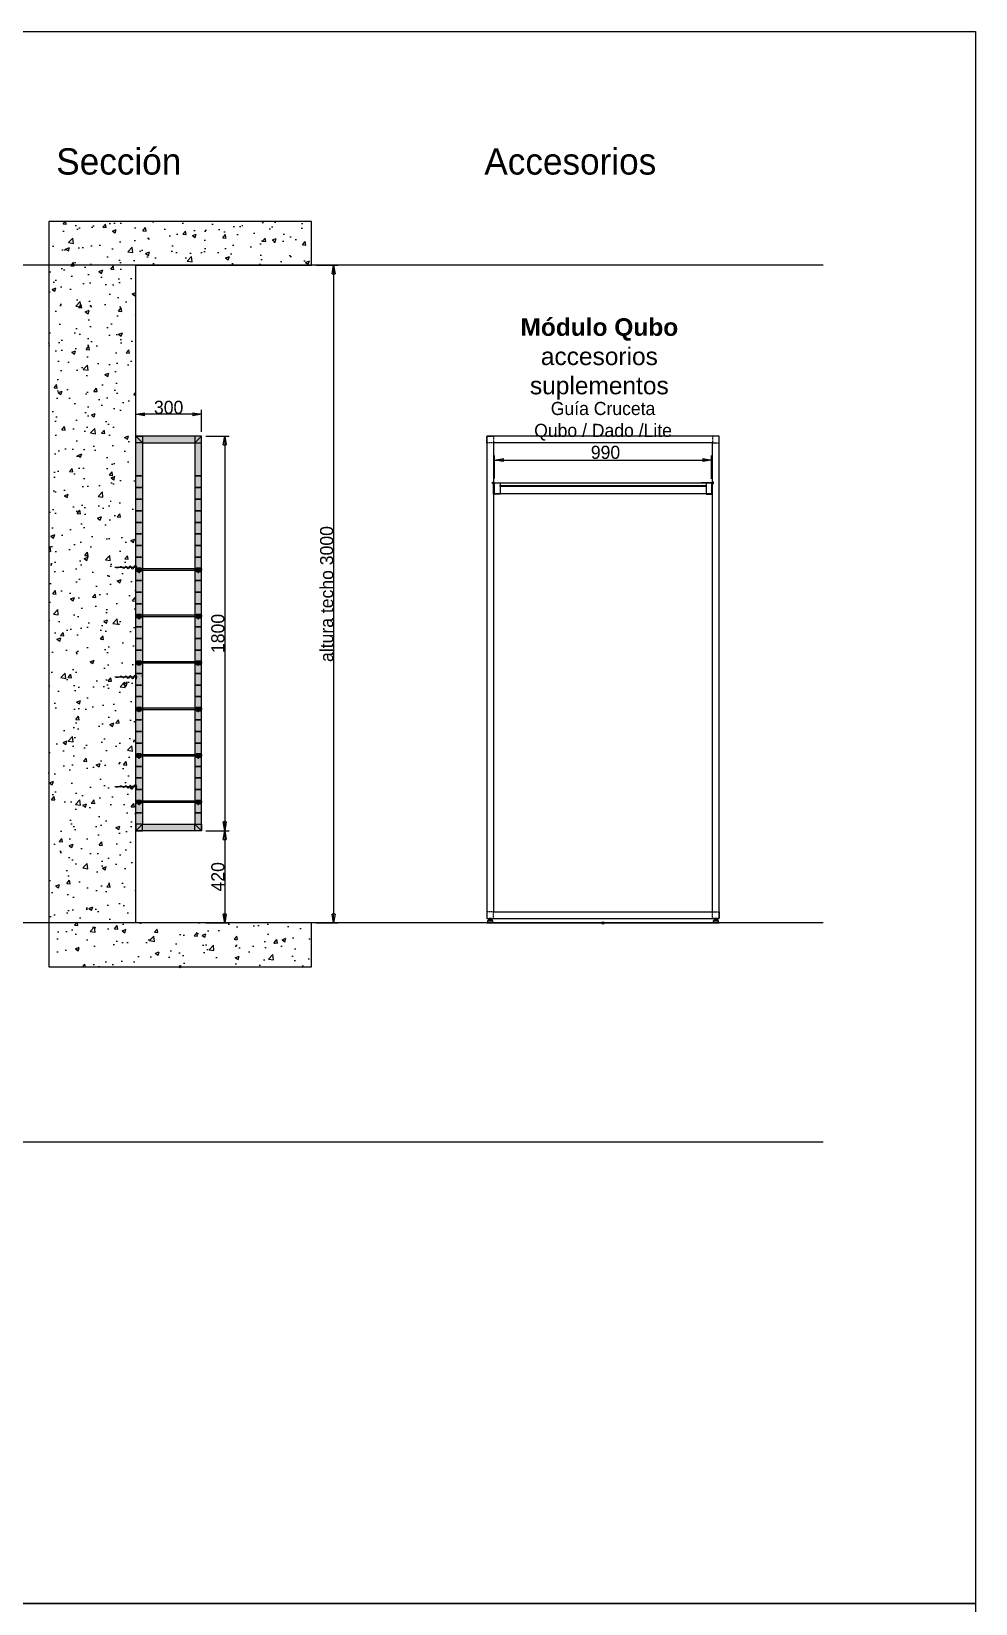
# Paper-space layout 'Jordi B.' of a CAD drawing. Header units: millimetres. Extents: x 23627 to 226976, y -18096 to 223844.
# Drawn here: x 135592 to 139901, y 98560 to 105732 of the extents above; entities that cross this region are included whole.
import ezdxf

# ---------------------------------------------------------------- set-up
doc = ezdxf.new("R2010")
doc.units = ezdxf.units.MM
doc.header["$PDMODE"] = 35
doc.header["$PDSIZE"] = 5
doc.linetypes.add('Discontinua JB', pattern=[0.75, 0.5, -0.25])
doc.layers.add('1001 concep color Blau Fosc', color=7, linetype='Continuous', true_color=0x003e84)
for name, color, linetype in [('Cotas bloques dinámicos PM espacio', 140, 'Continuous'), ('Ferreteria JB', 7, 'Continuous'), ('Linea Capa Color 0000 JB', 7, 'Continuous'), ('Linea Capa Color 0008 Gris JB', 8, 'Continuous'), ('Linea Capa Color 0012 Vermell JB', 12, 'Continuous'), ('Linea Capa Color 0140 Blau Vidre JB', 140, 'Continuous'), ('Linea Capa Color 0202 Lila Parets JB', 202, 'Continuous'), ('Linea Capa Color 0252 Gris Parets JB', 252, 'Continuous'), ('Linea Capa Color 0253 Gris Clar JB', 253, 'Continuous'), ('Linea Capa Color 0255 Blanc JB', 255, 'Continuous')]:
    doc.layers.add(name, color=color, linetype=linetype)
doc.styles.add('Helvetica Light', font='HelveticaNeueLTCom-Th.ttf')
doc.styles.add('Jordi Ava', font='Avant Garde MEdium BT.ttf')
doc.dimstyles.new('Jordi Ava 2015', dxfattribs={"dimtxt": 60, "dimasz": 40, "dimexe": 20, "dimexo": 20, "dimgap": 0.09, "dimtad": 1, "dimdec": 0, "dimzin": 0, "dimdsep": 46, "dimtxsty": 'Jordi Ava', "dimblk": 'CLOSED', "dimcen": 1.5, "dimclrd": 7, "dimclre": 7, "dimclrt": 256, "dimadec": 0, "dimazin": 0, "dimtfac": 0.05, "dimtdec": 0, "dimtofl": 0, "dimtmove": 0, "dimatfit": 3, "dimldrblk": 'CLOSED', "dimfxl": 90, "dimtolj": 1, "dimtzin": 0, "dimlwd": -1, "dimlwe": -1, "dimarcsym": 0})
doc.dimstyles.new('Jordi Ava Parets 2015', dxfattribs={"dimtxt": 60, "dimasz": 40, "dimexe": 20, "dimexo": 20, "dimgap": 0.09, "dimtad": 1, "dimdec": 0, "dimzin": 0, "dimdsep": 46, "dimtxsty": 'Jordi Ava', "dimblk": 'CLOSED', "dimcen": 1.5, "dimclrd": 7, "dimclre": 7, "dimclrt": 256, "dimadec": 0, "dimazin": 0, "dimtfac": 0.05, "dimtdec": 0, "dimtofl": 0, "dimtmove": 0, "dimatfit": 3, "dimldrblk": 'CLOSED', "dimfxl": 90, "dimtolj": 1, "dimtzin": 0, "dimlwd": -1, "dimlwe": -1, "dimarcsym": 0})

# ---------------------------------------------------------------- blocks, each defined once
blk = doc.blocks.new('_Closed')
at = {"color": 0, "linetype": 'ByBlock', "lineweight": -2}
for p, q in [((-1, 0.17), (0, 0)), ((-1, 0.17), (-1, -0.17)), ((0, 0), (-1, -0.17)), ((0, 0), (-1, 0))]:
    blk.add_line(p, q, dxfattribs=at)
blk = doc.blocks.new('*D1669')
at = {"layer": 'Defpoints', "color": 0, "ltscale": 10, "transparency": 16777216}
for p in [(82879.8, 104665.6), (82879.8, 104665.6), (82879.8, 101665.6)]:
    blk.add_point(p, dxfattribs=at)
at = {"layer": 'Linea Capa Color 0202 Lila Parets JB', "color": 7, "ltscale": 10, "transparency": 16777216}
blk.add_line((82879.8, 101705.6), (82879.8, 104625.6), dxfattribs=at)
at = {"layer": 'Linea Capa Color 0202 Lila Parets JB', "color": 7, "ltscale": 10, "transparency": 16777216, "xscale": 40, "yscale": 40, "zscale": 40}
for p, rotation in [((82879.8, 104665.6), 90), ((82879.8, 101665.6), 270)]:
    blk.add_blockref('_Closed', p, dxfattribs=dict(at, rotation=rotation))
at = {"layer": 'Linea Capa Color 0202 Lila Parets JB', "ltscale": 10, "transparency": 16777216, "insert": (82848.5, 103165.6), "char_height": 60, "attachment_point": 5, "rotation": 90, "style": 'Jordi Ava'}
blk.add_mtext('\\A1;3000', dxfattribs=at)
blk = doc.blocks.new('PM202307281029')
at = {"layer": 'Linea Capa Color 0008 Gris JB'}
h = blk.add_hatch(color=256, dxfattribs=at)
h.set_gradient(color1=(0, 127, 255), one_color=1, tint=1, name='INVCYLINDER')
h.paths.add_polyline_path([(349.2, 1345.3), (355.5, 1372.2), (371.4, 1391.2), (363.5, 1410.2), (385.6, 1438.7), (401.5, 1438.7), (413.7, 1421.3), (403.9, 1407), (403.9, 1391.2), (412.6, 1367.4), (418.1, 1360.8), (418.1, 1332.6), (394.4, 1190.3)])
at = {"layer": 'Linea Capa Color 0008 Gris JB', "linetype": 'Continuous'}
for p, q in [((309.6, 1484.7), (311.2, 1487.8)), ((315.9, 1459.3), (309.6, 1484.7)), ((385.6, 1438.7), (363.5, 1410.2)), ((401.5, 1438.7), (385.6, 1438.7)), ((418.1, 1415), (401.5, 1438.7)), ((355.5, 1372.2), (349.2, 1345.3)), ((371.4, 1391.2), (355.5, 1372.2)), ((363.5, 1410.2), (371.4, 1391.2)), ((418.1, 1397.5), (418.1, 1415)), ((426.8, 1384.9), (418.1, 1397.5))]:
    blk.add_line(p, q, dxfattribs=at)
for points in [[(445.8, 1652.6), (437.9, 1651), (436.3, 1657.3), (463.3, 1645.4), (496.5, 1645.4), (517.1, 1636.7), (531.4, 1658.9), (513.9, 1693.7), (493.4, 1708), (403.1, 1728.6), (363.5, 1704.8)], [(332.6, 1510), (332.6, 1529), (316.7, 1540.1), (317.1, 1581.3), (317.1, 1627.2), (312.8, 1639.9), (328.6, 1666.8), (350.8, 1692.2)], [(369.8, 1559.1), (357.1, 1559.1), (346, 1603.5), (352.4, 1619.3), (357.1, 1617.7)], [(369.8, 1603.5), (369.8, 1609.8)], [(441.1, 1649.4), (436.3, 1641.5), (427.6, 1632), (427.6, 1616.1), (409.4, 1574.9), (403.1, 1559.9), (382.5, 1559.9), (382.5, 1570.2)], [(455.3, 1597.1), (483.8, 1597.1), (485.4, 1606.6)], [(493.1, 1605.4), (487.6, 1606.5), (460.1, 1608.2)], [(479.1, 1595.5), (471.2, 1589.2), (461.7, 1597.1)], [(485.8, 1546.2), (487.4, 1537.5), (510.9, 1537.5), (510.8, 1560.7), (509.2, 1581.9)], [(512.4, 1590.8), (510.8, 1582.9), (506, 1587.6), (515.5, 1590.8)], [(519.5, 1600.3), (519.5, 1624)], [(407.8, 1497.3), (395.1, 1511.6), (377.7, 1546.4)], [(503.3, 1535.1), (499.2, 1517.9), (473.1, 1523.2), (467.1, 1527.1)], [(490.2, 1510), (480.7, 1511.6)], [(434.7, 1460.9), (384.1, 1451.4), (349.2, 1481.5), (330.2, 1498.9), (293.8, 1478.3)], [(423.7, 1486.2), (417.3, 1489.4)], [(439.3, 1451), (439.5, 1453), (436.3, 1464.1), (442.1, 1464.1)], [(439.5, 1456.1), (444.2, 1470.4), (480.7, 1470.4), (491.8, 1492.6), (493.6, 1505.7)], [(445.8, 1470.4), (444.2, 1456.1), (441.1, 1457.7)], [(365, 1407), (350.8, 1389.6)], [(413.7, 1421.3), (403.9, 1407), (403.9, 1391.2), (412.6, 1367.4), (420.5, 1357.9), (422.1, 1357.9)], [(426.8, 1384.9), (433.2, 1402.3)], [(418.1, 1332.6), (418.1, 1360.8)]]:
    blk.add_lwpolyline(points, dxfattribs=at)
at = {"layer": 'Linea Capa Color 0008 Gris JB'}
for points in [[(92.6, 775), (94.3, 789), (105.3, 840), (117.9, 893.8), (108.4, 980.9), (87.8, 1053.8), (108.4, 1212.2), (108.4, 1239.1), (94.2, 1286.7), (102.1, 1312), (119.5, 1400.7), (133.8, 1421.3), (195.6, 1440.3), (277.9, 1460.9), (293.8, 1478.3), (311.4, 1488.3), (309.6, 1484.7), (315.9, 1459.3), (394.4, 1190.3), (426.8, 1384.9), (433.2, 1402.3), (439.3, 1451), (449, 1453), (488.6, 1426), (525, 1413.4), (583.6, 1370.6), (591.6, 1204.3), (559.9, 1123.5), (520.3, 1044.3), (506, 995.2), (513.9, 973), (544.8, 794), (544.8, 742.1), (499.7, 713.2), (480.7, 661), (464.8, 596), (428.4, 459.8), (404.6, 350.5), (412.6, 334.7), (425.2, 265), (439.5, 261.8), (452.2, 250.7), (505.2, 174.7), (505.2, 147.8), (496.5, 127.2), (488.6, 128.7), (479.9, 116.1), (479.9, 89.1), (491.8, 49.5), (480.7, 11.5), (453.8, 0), (428.4, 0), (407.7, 0), (399.1, 6.8), (399.9, 44.8), (404.6, 86), (401.5, 97.1), (388.8, 106.6), (349.2, 173.1), (342.9, 171.5), (319.1, 93.1), (300.1, 93.1), (290.6, 84.4), (301.7, 73.3), (312.8, 40), (325.4, 20), (321.5, 0), (293.8, 0), (249.4, 0), (228.8, 6.8), (205.1, 44.8), (194, 54.3), (190.8, 79.6), (211.4, 176.3), (244.7, 228.5), (263.7, 342.6), (244.7, 375.8), (232.8, 390.1), (232.8, 407.5), (211.4, 421.8), (201.9, 431.3), (203.5, 475.6), (201.1, 494.6), (201.1, 543.8), (179.7, 634), (173.4, 727.5), (113.2, 751.3)], [(479.1, 1276.4), (494.9, 1276.4), (523.4, 1275.6), (528.2, 1285.1), (513.2, 1290.1), (513.2, 1305.7), (482.3, 1285.1)]]:
    blk.add_lwpolyline(points, close=True, dxfattribs=at)
at = {"layer": 'Linea Capa Color 0202 Lila Parets JB', "ltscale": 10}
blk.add_line((0, 0), (700, 0), dxfattribs=at)
for p in [(0, 0), (700, 0)]:
    blk.add_point(p, dxfattribs=at)
blk = doc.blocks.new('PM202308140919')
at = {"layer": 'Linea Capa Color 0202 Lila Parets JB', "ltscale": 10}
blk.add_line((-15, 0), (1045, 0), dxfattribs=at)
at = {"layer": 'Linea Capa Color 0253 Gris Clar JB', "ltscale": 50}
for p, q in [((0, 10), (0, 15)), ((1030, 10), (1030, 15))]:
    blk.add_line(p, q, dxfattribs=at)
at = {"layer": 'Linea Capa Color 0253 Gris Clar JB', "linetype": 'Discontinua JB', "ltscale": 10}
for points in [[(-15, 2220), (15, 2220), (15, 2190), (-15, 2190)], [(1045, 2220), (1015, 2220), (1015, 2190), (1045, 2190)], [(-15, 20), (15, 20), (15, 50), (-15, 50)], [(1045, 20), (1015, 20), (1015, 50), (1045, 50)]]:
    blk.add_lwpolyline(points, close=True, dxfattribs=at)
at = {"layer": 'Linea Capa Color 0253 Gris Clar JB', "ltscale": 10}
for points in [[(-15, 20), (1045, 20), (1045, 2220), (-15, 2220)], [(15, 50), (1015, 50), (1015, 2190), (15, 2190)]]:
    blk.add_lwpolyline(points, close=True, dxfattribs=at)
at = {"layer": 'Linea Capa Color 0253 Gris Clar JB', "ltscale": 50}
for points in [[(-12.5, 0), (12.5, 0), (12.5, 10), (-12.5, 10)], [(-8.5, 10), (8.5, 10), (8.5, 15), (-8.5, 15)], [(-5, 15), (5, 15), (5, 20), (-5, 20)], [(1017.5, 0), (1042.5, 0), (1042.5, 10), (1017.5, 10)], [(1021.5, 10), (1038.5, 10), (1038.5, 15), (1021.5, 15)], [(1025, 15), (1035, 15), (1035, 20), (1025, 20)]]:
    blk.add_lwpolyline(points, close=True, dxfattribs=at)
at = {"layer": '1001 concep color Blau Fosc', "insert": (498, 2572.5), "char_height": 80, "width": 990, "attachment_point": 5, "style": 'Helvetica Light'}
blk.add_mtext('{\\fHelveticaNeueLT Com 35 Th|b1|i0|c0|p34;Módulo Qubo}\\Paccesorios suplementos', dxfattribs=at)
blk = doc.blocks.new('PM202401231145')
at = {"layer": 'Linea Capa Color 0140 Blau Vidre JB', "ltscale": 10}
blk.add_lwpolyline([(4.9, 3), (-4.9, 3), (-4.9, 0), (-2.2, 0), (-2.2, -3.3, 1.39975), (2.3, -3.3), (2.3, 0), (4.9, 0)], format="xyb", close=True, dxfattribs=at)
blk.add_arc((0, 5.5), 5.5, 207.04632, 332.95368, dxfattribs=at)
blk = doc.blocks.new('PM202310051025')
at = {"ltscale": 50}
blk.add_lwpolyline([(-10, -10), (10, -10), (10, -8), (-10, -8)], close=True, dxfattribs=at)
at = {"layer": 'Linea Capa Color 0000 JB', "ltscale": 50}
for points in [[(-10, -10), (10, -10), (10, 5), (-10, 5)], [(-10, -8), (10, -8), (10, 2), (-10, 2)]]:
    blk.add_lwpolyline(points, close=True, dxfattribs=at)
blk.add_point((0, 0), dxfattribs=at)
blk.add_blockref('PM202401231145', (0, -8), dxfattribs=at)
blk = doc.blocks.new('*D1279')
at = {"layer": 'Cotas bloques dinámicos PM espacio', "color": 7, "ltscale": 10, "transparency": 16777216}
for p, q in [((320, 2220), (426.1, 2220)), ((406.1, 2180), (406.1, 460.5)), ((320, 420.5), (426.1, 420.5))]:
    blk.add_line(p, q, dxfattribs=at)
at = {"layer": 'Defpoints', "color": 0, "ltscale": 10, "transparency": 16777216}
for p in [(300, 2220), (300, 420.5), (406.1, 420.5)]:
    blk.add_point(p, dxfattribs=at)
at = {"layer": 'Cotas bloques dinámicos PM espacio', "color": 7, "ltscale": 10, "transparency": 16777216, "xscale": 40, "yscale": 40, "zscale": 40}
for p, rotation in [((406.1, 2220), 90), ((406.1, 420.5), 270)]:
    blk.add_blockref('_Closed', p, dxfattribs=dict(at, rotation=rotation))
at = {"layer": 'Cotas bloques dinámicos PM espacio', "ltscale": 10, "transparency": 16777216, "insert": (374.9, 1320.2), "char_height": 60, "attachment_point": 5, "rotation": 90, "style": 'Jordi Ava'}
blk.add_mtext('\\A1;1800', dxfattribs=at)
blk = doc.blocks.new('*D1280')
at = {"layer": 'Cotas bloques dinámicos PM espacio', "color": 7, "ltscale": 10, "transparency": 16777216}
for p, q in [((320, 420.5), (426.1, 420.5)), ((406.1, 380.5), (406.1, 40)), ((320, 0), (426.1, 0))]:
    blk.add_line(p, q, dxfattribs=at)
at = {"layer": 'Defpoints', "color": 0, "ltscale": 10, "transparency": 16777216}
for p in [(300, 420.5), (300, 0), (406.1, 0)]:
    blk.add_point(p, dxfattribs=at)
at = {"layer": 'Cotas bloques dinámicos PM espacio', "color": 7, "ltscale": 10, "transparency": 16777216, "xscale": 40, "yscale": 40, "zscale": 40}
for p, rotation in [((406.1, 420.5), 90), ((406.1, 0), 270)]:
    blk.add_blockref('_Closed', p, dxfattribs=dict(at, rotation=rotation))
at = {"layer": 'Cotas bloques dinámicos PM espacio', "ltscale": 10, "transparency": 16777216, "insert": (374.9, 210.2), "char_height": 60, "attachment_point": 5, "rotation": 90, "style": 'Jordi Ava'}
blk.add_mtext('\\A1;420', dxfattribs=at)
blk = doc.blocks.new('*D1281')
at = {"layer": 'Cotas bloques dinámicos PM espacio', "color": 7, "ltscale": 10, "transparency": 16777216}
for p, q in [((822.7, 3000), (922.7, 3000)), ((902.7, 2960), (902.7, 40)), ((822.7, 0), (922.7, 0))]:
    blk.add_line(p, q, dxfattribs=at)
at = {"layer": 'Defpoints', "color": 0, "ltscale": 10, "transparency": 16777216}
for p in [(802.7, 3000), (802.7, 0), (902.7, 0)]:
    blk.add_point(p, dxfattribs=at)
at = {"layer": 'Cotas bloques dinámicos PM espacio', "color": 7, "ltscale": 10, "transparency": 16777216, "xscale": 40, "yscale": 40, "zscale": 40}
for p, rotation in [((902.7, 3000), 90), ((902.7, 0), 270)]:
    blk.add_blockref('_Closed', p, dxfattribs=dict(at, rotation=rotation))
at = {"layer": 'Cotas bloques dinámicos PM espacio', "ltscale": 10, "transparency": 16777216, "insert": (871.4, 1500), "char_height": 60, "attachment_point": 5, "rotation": 90, "style": 'Jordi Ava'}
blk.add_mtext('\\A1;altura techo 3000', dxfattribs=at)
blk = doc.blocks.new('*D1282')
at = {"layer": 'Cotas bloques dinámicos PM espacio', "color": 7, "ltscale": 10, "transparency": 16777216}
for p, q in [((0, 2240), (0, 2340)), ((260, 2320), (40, 2320)), ((300, 2240), (300, 2340))]:
    blk.add_line(p, q, dxfattribs=at)
at = {"layer": 'Defpoints', "color": 0, "ltscale": 10, "transparency": 16777216}
for p in [(0, 2320), (0, 2220), (300, 2220)]:
    blk.add_point(p, dxfattribs=at)
at = {"layer": 'Cotas bloques dinámicos PM espacio', "color": 7, "ltscale": 10, "transparency": 16777216, "xscale": 40, "yscale": 40, "zscale": 40, "rotation": 180}
blk.add_blockref('_Closed', (0, 2320), dxfattribs=at)
at = {"layer": 'Cotas bloques dinámicos PM espacio', "color": 7, "ltscale": 10, "transparency": 16777216, "xscale": 40, "yscale": 40, "zscale": 40}
blk.add_blockref('_Closed', (300, 2320), dxfattribs=at)
at = {"layer": 'Cotas bloques dinámicos PM espacio', "ltscale": 10, "transparency": 16777216, "insert": (150, 2351.3), "char_height": 60, "attachment_point": 5, "style": 'Jordi Ava'}
blk.add_mtext('\\A1;300', dxfattribs=at)
blk = doc.blocks.new('*D1333')
at = {"layer": 'Cotas bloques dinámicos PM espacio', "color": 7, "ltscale": 10, "transparency": 16777216}
for p, q in [((5, 72), (5, 176.5)), ((45, 156.5), (955, 156.5)), ((995, 70), (995, 176.5))]:
    blk.add_line(p, q, dxfattribs=at)
at = {"layer": 'Defpoints', "color": 0, "ltscale": 10, "transparency": 16777216}
for p in [(995, 156.5), (5, 52), (995, 50)]:
    blk.add_point(p, dxfattribs=at)
at = {"layer": 'Cotas bloques dinámicos PM espacio', "color": 7, "ltscale": 10, "transparency": 16777216, "xscale": 40, "yscale": 40, "zscale": 40, "rotation": 180}
blk.add_blockref('_Closed', (5, 156.5), dxfattribs=at)
at = {"layer": 'Cotas bloques dinámicos PM espacio', "color": 7, "ltscale": 10, "transparency": 16777216, "xscale": 40, "yscale": 40, "zscale": 40}
blk.add_blockref('_Closed', (995, 156.5), dxfattribs=at)
at = {"layer": 'Cotas bloques dinámicos PM espacio', "ltscale": 10, "transparency": 16777216, "insert": (500, 291.2), "char_height": 60, "attachment_point": 5, "style": 'Jordi Ava'}
blk.add_mtext('\\A1;Guía Cruceta\\PQubo / Dado /Lite\\P 990', dxfattribs=at)
blk = doc.blocks.new('PM202309291349')
at = {"layer": 'Linea Capa Color 0012 Vermell JB', "ltscale": 50}
for p in [(2187.8, -4066.4), (6202.8, -4066.4), (4272.8, -4266.4), (2187.8, -5066.4)]:
    blk.add_point(p, dxfattribs=at)
at = {"layer": 'Linea Capa Color 0202 Lila Parets JB', "ltscale": 10}
for p, q in [((7207.8, -1066.4), (639.3, -1066.4)), ((7207.8, -4066.4), (1339.3, -4066.4)), ((7207.8, -5066.4), (639.3, -5066.4))]:
    blk.add_line(p, q, dxfattribs=at)
blk.add_lwpolyline([(0, 0), (7902.9, 0), (7902.9, -7171.6), (0, -7171.6)], close=True, dxfattribs=at)
at = {"ltscale": 10}
blk.add_blockref('PM202307281029', (639.3, -4066.4), dxfattribs=at)
at = {"layer": '1001 concep color Blau Fosc', "ltscale": 10, "char_height": 120, "width": 2264.786, "attachment_point": 1, "style": 'Jordi Ava'}
for s, insert in [('Alzado', (1711.2, -532.9)), ('Sección', (3707.1, -532.9)), ('Accesorios', (5660.9, -532.9)), ('Planta', (1711.2, -4785.9))]:
    blk.add_mtext(s, dxfattribs=dict(at, insert=insert))
at = {"layer": 'Linea Capa Color 0202 Lila Parets JB', "ltscale": 10}
dim = blk.add_linear_dim(base=(639.3, -1066.4), p1=(639.3, -4066.4), p2=(639.3, -1066.4), angle=90, dimstyle='Jordi Ava Parets 2015', dxfattribs=at)
dim.commit()
dim.dimension.update_dxf_attribs({"geometry": '*D1669', "text_midpoint": (608, -2566.4), "insert": (-82240.5, -105732)})
blk = doc.blocks.new('PM202308160832')
at = {"layer": 'Linea Capa Color 0000 JB', "ltscale": 50}
h = blk.add_hatch(color=254, dxfattribs=at)
h.dxf.hatch_style = 1
h.paths.add_polyline_path([(270, 2190), (300, 2220), (0, 2220), (30, 2190)])
h.paths.add_polyline_path([(300, 420.5), (300, 2220), (270, 2190), (270, 450.5)])
h.paths.add_polyline_path([(0, 420.5), (0, 2220), (30, 2190), (30, 450.5)])
h.paths.add_polyline_path([(270, 450.5), (300, 420.5), (0, 420.5), (30, 450.5)])
h = blk.add_hatch(color=8, dxfattribs=at)
h.dxf.hatch_style = 1
h.paths.add_polyline_path([(30, 2190), (0, 2190), (0, 2220), (30, 2220)])
h.paths.add_polyline_path([(270, 2190), (300, 2190), (300, 2220), (270, 2220)])
h.paths.add_polyline_path([(30, 450.5), (0, 450.5), (0, 420.5), (30, 420.5)])
h.paths.add_polyline_path([(270, 450.5), (300, 450.5), (300, 420.5), (270, 420.5)])
h = blk.add_hatch(color=256, dxfattribs=at)
h.dxf.hatch_style = 1
h.set_gradient(color1=(0, 191, 255), one_color=1, tint=1, name='SPHERICAL')
h.paths.add_polyline_path([(1, 1607.9), (0, 1608.9), (0, 1614.9), (1, 1615.9), (299, 1615.9), (300, 1614.9), (300, 1608.9), (299, 1607.9)])
h = blk.add_hatch(color=256, dxfattribs=at)
h.dxf.hatch_style = 1
h.set_gradient(color1=(0, 191, 255), one_color=1, tint=1, name='SPHERICAL')
h.paths.add_polyline_path([(1, 1396.5), (0, 1397.5), (0, 1403.5), (1, 1404.5), (299, 1404.5), (300, 1403.5), (300, 1397.5), (299, 1396.5)])
h = blk.add_hatch(color=256, dxfattribs=at)
h.dxf.hatch_style = 1
h.set_gradient(color1=(0, 191, 255), one_color=1, tint=1, name='SPHERICAL')
h.paths.add_polyline_path([(1, 1184.2), (0, 1185.2), (0, 1191.2), (1, 1192.2), (299, 1192.2), (300, 1191.2), (300, 1185.2), (299, 1184.2)])
at = {"layer": 'Linea Capa Color 0000 JB', "ltscale": 10}
h = blk.add_hatch(color=256, dxfattribs=at)
h.set_gradient(color1=(255, 255, 255), tint=1)
edge = h.paths.add_edge_path()
edge.add_spline(control_points=[(-60.5, 1120.5), (-61.9, 1122), (-66.4, 1126.4), (-72, 1122.2), (-75.9, 1120.6), (-76.3, 1120.5)], knot_values=[100.098001, 100.098001, 100.098001, 100.098001, 105.422734, 115.863041, 117.141879, 117.141879, 117.141879, 117.141879], degree=3, periodic=0)
edge.add_line((-76.3, 1120.5), (-60.5, 1120.5))
edge = h.paths.add_edge_path()
edge.add_spline(control_points=[(-95, 1120.5), (-88.8, 1119.4), (-82.5, 1118.3), (-76.3, 1120.5)], knot_values=[117.141879, 117.141879, 117.141879, 117.141879, 135.869217, 135.869217, 135.869217, 135.869217], degree=3, periodic=0)
edge.add_line((-76.3, 1120.5), (-95, 1120.5))
edge = h.paths.add_edge_path()
edge.add_spline(control_points=[(-39.9, 1120.5), (-41.6, 1123.2), (-45.1, 1128.9), (-48.9, 1123.1), (-50.9, 1120.5)], knot_values=[72.337534, 72.337534, 72.337534, 72.337534, 79.762555, 87.745666, 87.745666, 87.745666, 87.745666], degree=3, periodic=0)
edge.add_line((-50.9, 1120.5), (-39.9, 1120.5))
edge = h.paths.add_edge_path()
edge.add_spline(control_points=[(-60.5, 1120.5), (-58.6, 1118.6), (-55.4, 1115.3), (-52.2, 1118.7), (-50.9, 1120.5)], knot_values=[87.745666, 87.745666, 87.745666, 87.745666, 94.627488, 100.098001, 100.098001, 100.098001, 100.098001], degree=3, periodic=0)
edge.add_line((-50.9, 1120.5), (-60.5, 1120.5))
edge = h.paths.add_edge_path()
edge.add_spline(control_points=[(-39.9, 1120.5), (-38.2, 1117.8), (-35, 1112.3), (-31.9, 1117.6), (-30.3, 1120.5)], knot_values=[57.422169, 57.422169, 57.422169, 57.422169, 64.863217, 72.337534, 72.337534, 72.337534, 72.337534], degree=3, periodic=0)
edge.add_line((-30.3, 1120.5), (-39.9, 1120.5))
edge = h.paths.add_edge_path()
edge.add_spline(control_points=[(-19.8, 1120.5), (-21.5, 1124.3), (-24.9, 1131.8), (-28.5, 1124), (-30.3, 1120.5)], knot_values=[39.293969, 39.293969, 39.293969, 39.293969, 48.495266, 57.422169, 57.422169, 57.422169, 57.422169], degree=3, periodic=0)
edge.add_line((-30.3, 1120.5), (-19.8, 1120.5))
edge = h.paths.add_edge_path()
edge.add_spline(control_points=[(-19.8, 1120.5), (-18.2, 1116.8), (-14.9, 1109.3), (-11.8, 1116.5), (-10.2, 1120.5)], knot_values=[21.183209, 21.183209, 21.183209, 21.183209, 30.009668, 39.293969, 39.293969, 39.293969, 39.293969], degree=3, periodic=0)
edge.add_line((-10.2, 1120.5), (-19.8, 1120.5))
edge = h.paths.add_edge_path()
edge.add_spline(control_points=[(0, 1120.5), (-1.7, 1125.3), (-4.9, 1134.8), (-8.4, 1125), (-10.2, 1120.5)], knot_values=[0, 0, 0, 0, 10.744427, 21.183209, 21.183209, 21.183209, 21.183209], degree=3, periodic=0)
edge.add_line((-10.2, 1120.5), (0, 1120.5))
h.paths.add_polyline_path([(0, 1130.5), (0, 1110.5, 0.414214)])
at = {"layer": 'Linea Capa Color 0000 JB', "ltscale": 50}
h = blk.add_hatch(color=256, dxfattribs=at)
h.dxf.hatch_style = 1
h.set_gradient(color1=(0, 191, 255), one_color=1, tint=1, name='SPHERICAL')
h.paths.add_polyline_path([(1, 972.5), (0, 973.5), (0, 979.5), (1, 980.5), (299, 980.5), (300, 979.5), (300, 973.5), (299, 972.5)])
h = blk.add_hatch(color=256, dxfattribs=at)
h.dxf.hatch_style = 1
h.set_gradient(color1=(0, 191, 255), one_color=1, tint=1, name='SPHERICAL')
h.paths.add_polyline_path([(1, 760.5), (0, 761.5), (0, 767.5), (1, 768.5), (299, 768.5), (300, 767.5), (300, 761.5), (299, 760.5)])
at = {"layer": 'Linea Capa Color 0000 JB', "ltscale": 10}
h = blk.add_hatch(color=256, dxfattribs=at)
h.set_gradient(color1=(255, 255, 255), tint=1)
edge = h.paths.add_edge_path()
edge.add_spline(control_points=[(-60.5, 620.5), (-61.9, 622), (-66.4, 626.4), (-72, 622.2), (-75.9, 620.6), (-76.3, 620.5)], knot_values=[100.098001, 100.098001, 100.098001, 100.098001, 105.422734, 115.863041, 117.141879, 117.141879, 117.141879, 117.141879], degree=3, periodic=0)
edge.add_line((-76.3, 620.5), (-60.5, 620.5))
edge = h.paths.add_edge_path()
edge.add_spline(control_points=[(-95, 620.5), (-88.8, 619.4), (-82.5, 618.3), (-76.3, 620.5)], knot_values=[117.141879, 117.141879, 117.141879, 117.141879, 135.869217, 135.869217, 135.869217, 135.869217], degree=3, periodic=0)
edge.add_line((-76.3, 620.5), (-95, 620.5))
edge = h.paths.add_edge_path()
edge.add_spline(control_points=[(-39.9, 620.5), (-41.6, 623.2), (-45.1, 628.9), (-48.9, 623.1), (-50.9, 620.5)], knot_values=[72.337534, 72.337534, 72.337534, 72.337534, 79.762555, 87.745666, 87.745666, 87.745666, 87.745666], degree=3, periodic=0)
edge.add_line((-50.9, 620.5), (-39.9, 620.5))
edge = h.paths.add_edge_path()
edge.add_spline(control_points=[(-60.5, 620.5), (-58.6, 618.6), (-55.4, 615.3), (-52.2, 618.7), (-50.9, 620.5)], knot_values=[87.745666, 87.745666, 87.745666, 87.745666, 94.627488, 100.098001, 100.098001, 100.098001, 100.098001], degree=3, periodic=0)
edge.add_line((-50.9, 620.5), (-60.5, 620.5))
edge = h.paths.add_edge_path()
edge.add_spline(control_points=[(-39.9, 620.5), (-38.2, 617.8), (-35, 612.3), (-31.9, 617.6), (-30.3, 620.5)], knot_values=[57.422169, 57.422169, 57.422169, 57.422169, 64.863217, 72.337534, 72.337534, 72.337534, 72.337534], degree=3, periodic=0)
edge.add_line((-30.3, 620.5), (-39.9, 620.5))
edge = h.paths.add_edge_path()
edge.add_spline(control_points=[(-19.8, 620.5), (-21.5, 624.3), (-24.9, 631.8), (-28.5, 624), (-30.3, 620.5)], knot_values=[39.293969, 39.293969, 39.293969, 39.293969, 48.495266, 57.422169, 57.422169, 57.422169, 57.422169], degree=3, periodic=0)
edge.add_line((-30.3, 620.5), (-19.8, 620.5))
edge = h.paths.add_edge_path()
edge.add_spline(control_points=[(-19.8, 620.5), (-18.2, 616.8), (-14.9, 609.3), (-11.8, 616.5), (-10.2, 620.5)], knot_values=[21.183209, 21.183209, 21.183209, 21.183209, 30.009668, 39.293969, 39.293969, 39.293969, 39.293969], degree=3, periodic=0)
edge.add_line((-10.2, 620.5), (-19.8, 620.5))
edge = h.paths.add_edge_path()
edge.add_spline(control_points=[(0, 620.5), (-1.7, 625.3), (-4.9, 634.8), (-8.4, 625), (-10.2, 620.5)], knot_values=[0, 0, 0, 0, 10.744427, 21.183209, 21.183209, 21.183209, 21.183209], degree=3, periodic=0)
edge.add_line((-10.2, 620.5), (0, 620.5))
h.paths.add_polyline_path([(0, 630.5), (0, 610.5, 0.414214)])
at = {"layer": 'Linea Capa Color 0000 JB', "ltscale": 50}
h = blk.add_hatch(color=256, dxfattribs=at)
h.dxf.hatch_style = 1
h.set_gradient(color1=(0, 191, 255), one_color=1, tint=1, name='SPHERICAL')
h.paths.add_polyline_path([(1, 548.8), (0, 549.8), (0, 555.8), (1, 556.8), (299, 556.8), (300, 555.8), (300, 549.8), (299, 548.8)])
at = {"layer": 'Linea Capa Color 0252 Gris Parets JB', "ltscale": 10}
h = blk.add_hatch(dxfattribs=at)
h.set_pattern_fill('AR-CONC', color=256, style=0)
h.set_pattern_definition([(50, (-129811.65, -106504.04), (182.18467, -15.93909), [19.05, -209.55]), (355, (-129811.65, -106504.04), (-35.24342, 191.05685), [15.24, -167.64058]), (100.45144, (-129796.47, -106505.37), (146.94125, 175.11775), [16.19, -178.09024]), (46.1842, (-129811.65, -106453.24), (271.07904, -42.04233), [28.575, -314.325]), (96.63556, (-129789.06, -106456.74), (237.40413, 247.42612), [24.28502, -267.1356]), (351.18415, (-129811.65, -106453.24), (237.40413, 247.42612), [22.85997, -251.45973]), (21, (-129786.25, -106465.94), (151.61439, -102.2652), [19.05, -209.55]), (326, (-129786.25, -106465.94), (61.80203, 184.18797), [15.24, -167.64]), (71.45144, (-129773.62, -106474.46), (213.41642, 81.92277), [16.19, -178.08994]), (37.5, (-129811.654, -106504.04), (3.088603, 84.55504), [0, -165.608, 0, -170.18, 0, -168.275]), (7.5, (-129811.65, -106504.04), (66.819663, 100.180575), [0, -97.028, 0, -161.798, 0, -64.135]), (327.5, (-129868.296, -106504.04), (135.590595, -5.728744), [0, -63.5, 0, -198.12, 0, -262.89]), (317.5, (-129893.7, -106504.04), (148.12918, 25.42649), [0, -82.55, 0, -131.572, 0, -186.69])])
h.paths.add_polyline_path([(802.7, 3200), (-397.3, 3200), (-397.3, -200), (802.7, -200), (802.7, 0), (0, 0), (0, 3000), (802.7, 3000)])
at = {"layer": 'Linea Capa Color 0000 JB', "ltscale": 10}
for p, q in [((0, 1620.5), (-95, 1620.5)), ((0, 1630.5), (0, 1610.5)), ((0, 1120.5), (-95, 1120.5)), ((0, 1130.5), (0, 1110.5)), ((30, 1120.5), (30, 1130.5)), ((0, 620.5), (-95, 620.5)), ((0, 630.5), (0, 610.5))]:
    blk.add_line(p, q, dxfattribs=at)
for points in [[(0, 420.5), (0, 2220), (30, 2190), (30, 450.5)], [(270, 2190), (300, 2220), (0, 2220), (30, 2190)], [(300, 420.5), (300, 2220), (270, 2190), (270, 450.5)], [(4, 2037.5), (4, 2040.5), (26, 2040.5), (26, 2037.5)], [(274, 2037.5), (274, 2040.5), (296, 2040.5), (296, 2037.5)], [(4, 1984.5), (4, 1987.5), (26, 1987.5), (26, 1984.5)], [(274, 1984.5), (274, 1987.5), (296, 1987.5), (296, 1984.5)], [(4, 1931.5), (4, 1934.5), (26, 1934.5), (26, 1931.5)], [(4, 1878.5), (4, 1881.5), (26, 1881.5), (26, 1878.5)], [(274, 1931.5), (274, 1934.5), (296, 1934.5), (296, 1931.5)], [(274, 1878.5), (274, 1881.5), (296, 1881.5), (296, 1878.5)], [(4, 1825.5), (4, 1828.5), (26, 1828.5), (26, 1825.5)], [(274, 1825.5), (274, 1828.5), (296, 1828.5), (296, 1825.5)], [(4, 1772.5), (4, 1775.5), (26, 1775.5), (26, 1772.5)], [(4, 1719.5), (4, 1722.5), (26, 1722.5), (26, 1719.5)], [(274, 1772.5), (274, 1775.5), (296, 1775.5), (296, 1772.5)], [(274, 1719.5), (274, 1722.5), (296, 1722.5), (296, 1719.5)], [(4, 1666.5), (4, 1669.5), (26, 1669.5), (26, 1666.5)], [(274, 1666.5), (274, 1669.5), (296, 1669.5), (296, 1666.5)], [(4, 1613.5), (4, 1616.5), (26, 1616.5), (26, 1613.5)], [(274, 1613.5), (274, 1616.5), (296, 1616.5), (296, 1613.5)], [(4, 1560.5), (4, 1563.5), (26, 1563.5), (26, 1560.5)], [(4, 1507.5), (4, 1510.5), (26, 1510.5), (26, 1507.5)], [(274, 1560.5), (274, 1563.5), (296, 1563.5), (296, 1560.5)], [(274, 1507.5), (274, 1510.5), (296, 1510.5), (296, 1507.5)], [(4, 1454.5), (4, 1457.5), (26, 1457.5), (26, 1454.5)], [(274, 1454.5), (274, 1457.5), (296, 1457.5), (296, 1454.5)], [(4, 1401.5), (4, 1404.5), (26, 1404.5), (26, 1401.5)], [(274, 1401.5), (274, 1404.5), (296, 1404.5), (296, 1401.5)], [(4, 1348.5), (4, 1351.5), (26, 1351.5), (26, 1348.5)], [(4, 1295.5), (4, 1298.5), (26, 1298.5), (26, 1295.5)], [(274, 1348.5), (274, 1351.5), (296, 1351.5), (296, 1348.5)], [(274, 1295.5), (274, 1298.5), (296, 1298.5), (296, 1295.5)], [(4, 1242.5), (4, 1245.5), (26, 1245.5), (26, 1242.5)], [(274, 1242.5), (274, 1245.5), (296, 1245.5), (296, 1242.5)], [(4, 1189.5), (4, 1192.5), (26, 1192.5), (26, 1189.5)], [(274, 1189.5), (274, 1192.5), (296, 1192.5), (296, 1189.5)], [(4, 1136.5), (4, 1139.5), (26, 1139.5), (26, 1136.5)], [(4, 1083.5), (4, 1086.5), (26, 1086.5), (26, 1083.5)], [(274, 1136.5), (274, 1139.5), (296, 1139.5), (296, 1136.5)], [(274, 1083.5), (274, 1086.5), (296, 1086.5), (296, 1083.5)], [(4, 1030.5), (4, 1033.5), (26, 1033.5), (26, 1030.5)], [(274, 1030.5), (274, 1033.5), (296, 1033.5), (296, 1030.5)], [(4, 977.5), (4, 980.5), (26, 980.5), (26, 977.5)], [(274, 977.5), (274, 980.5), (296, 980.5), (296, 977.5)], [(4, 924.5), (4, 927.5), (26, 927.5), (26, 924.5)], [(4, 871.5), (4, 874.5), (26, 874.5), (26, 871.5)], [(274, 924.5), (274, 927.5), (296, 927.5), (296, 924.5)], [(274, 871.5), (274, 874.5), (296, 874.5), (296, 871.5)], [(4, 818.5), (4, 821.5), (26, 821.5), (26, 818.5)], [(274, 818.5), (274, 821.5), (296, 821.5), (296, 818.5)], [(4, 765.5), (4, 768.5), (26, 768.5), (26, 765.5)], [(274, 765.5), (274, 768.5), (296, 768.5), (296, 765.5)], [(4, 712.5), (4, 715.5), (26, 715.5), (26, 712.5)], [(4, 659.5), (4, 662.5), (26, 662.5), (26, 659.5)], [(274, 712.5), (274, 715.5), (296, 715.5), (296, 712.5)], [(274, 659.5), (274, 662.5), (296, 662.5), (296, 659.5)], [(4, 606.5), (4, 609.5), (26, 609.5), (26, 606.5)], [(274, 606.5), (274, 609.5), (296, 609.5), (296, 606.5)], [(4, 553.5), (4, 556.5), (26, 556.5), (26, 553.5)], [(4, 500.5), (4, 503.5), (26, 503.5), (26, 500.5)], [(274, 553.5), (274, 556.5), (296, 556.5), (296, 553.5)], [(274, 500.5), (274, 503.5), (296, 503.5), (296, 500.5)], [(270, 450.5), (300, 420.5), (0, 420.5), (30, 450.5)]]:
    blk.add_lwpolyline(points, close=True, dxfattribs=at)
at = {"layer": 'Linea Capa Color 0000 JB', "ltscale": 50}
for points in [[(30, 2190), (0, 2190), (0, 2220), (30, 2220)], [(270, 2190), (300, 2190), (300, 2220), (270, 2220)], [(30, 450.5), (0, 450.5), (0, 420.5), (30, 420.5)], [(270, 450.5), (300, 450.5), (300, 420.5), (270, 420.5)]]:
    blk.add_lwpolyline(points, close=True, dxfattribs=at)
at = {"layer": 'Linea Capa Color 0000 JB', "ltscale": 10}
for centre in [(-10, 1620.5), (-10, 1120.5), (-10, 620.5)]:
    blk.add_arc(centre, 14.1, 315, 45, dxfattribs=at)
for points in [[(0, 1620.5), (-5, 1630), (-15, 1613), (-25, 1628), (-35, 1615), (-45, 1626), (-55, 1617), (-65, 1624), (-75, 1621), (-95, 1620.5)], [(0, 1120.5), (-5, 1130), (-15, 1113), (-25, 1128), (-35, 1115), (-45, 1126), (-55, 1117), (-65, 1124), (-75, 1121), (-95, 1120.5)], [(0, 620.5), (-5, 630), (-15, 613), (-25, 628), (-35, 615), (-45, 626), (-55, 617), (-65, 624), (-75, 621), (-95, 620.5)]]:
    blk.add_spline(points, degree=3, dxfattribs=at)
at = {"layer": 'Linea Capa Color 0140 Blau Vidre JB', "lineweight": -3}
for points in [[(1, 1607.9), (0, 1608.9), (0, 1614.9), (1, 1615.9), (299, 1615.9), (300, 1614.9), (300, 1608.9), (299, 1607.9)], [(1, 1396.5), (0, 1397.5), (0, 1403.5), (1, 1404.5), (299, 1404.5), (300, 1403.5), (300, 1397.5), (299, 1396.5)], [(1, 1184.2), (0, 1185.2), (0, 1191.2), (1, 1192.2), (299, 1192.2), (300, 1191.2), (300, 1185.2), (299, 1184.2)], [(1, 972.5), (0, 973.5), (0, 979.5), (1, 980.5), (299, 980.5), (300, 979.5), (300, 973.5), (299, 972.5)], [(1, 760.5), (0, 761.5), (0, 767.5), (1, 768.5), (299, 768.5), (300, 767.5), (300, 761.5), (299, 760.5)], [(1, 548.8), (0, 549.8), (0, 555.8), (1, 556.8), (299, 556.8), (300, 555.8), (300, 549.8), (299, 548.8)]]:
    blk.add_lwpolyline(points, close=True, dxfattribs=at)
at = {"layer": 'Linea Capa Color 0202 Lila Parets JB', "ltscale": 10}
blk.add_lwpolyline([(802.7, 0), (0, 0), (0, 3000), (802.7, 3000)], dxfattribs=at)
at = {"layer": 'Linea Capa Color 0255 Blanc JB', "ltscale": 10}
blk.add_lwpolyline([(802.7, 3200), (-397.3, 3200), (-397.3, -200), (802.7, -200), (802.7, 0), (0, 0), (0, 3000), (802.7, 3000)], close=True, dxfattribs=at)
at = {"layer": 'Linea Capa Color 0000 JB'}
for p in [(15, 1612.9), (285, 1612.9), (15, 1401.5), (285, 1401.5), (15, 1189.2), (285, 1189.2), (15, 977.5), (285, 977.5), (15, 765.5), (285, 765.5), (15, 553.8), (285, 553.8)]:
    blk.add_blockref('PM202310051025', p, dxfattribs=at)
at = {"layer": 'Cotas bloques dinámicos PM espacio', "ltscale": 10}
dim = blk.add_linear_dim(base=(902.7, 0), p1=(802.7, 3000), p2=(802.7, 0), angle=90, text='altura techo <>', dimstyle='Jordi Ava 2015', dxfattribs=at)
dim.commit()
dim.dimension.update_dxf_attribs({"geometry": '*D1281', "text_midpoint": (871.4, 1500)})
dim = blk.add_linear_dim(base=(0, 2320), p1=(300, 2220), p2=(0, 2220), dimstyle='Jordi Ava 2015', dxfattribs=at)
dim.commit()
dim.dimension.update_dxf_attribs({"geometry": '*D1282', "text_midpoint": (150, 2351.3)})
for base, p1, p2, picture, middle in [((406.1402, 420.4993), (300, 2220), (300, 420.4993), '*D1279', (374.8963, 1320.2497)), ((406.1402, 0), (300, 420.4993), (300, 0), '*D1280', (374.8963, 210.2497))]:
    dim = blk.add_linear_dim(base=base, p1=p1, p2=p2, angle=90, dimstyle='Jordi Ava 2015', dxfattribs=at)
    dim.commit()
    dim.dimension.update_dxf_attribs({"geometry": picture, "text_midpoint": middle})
blk = doc.blocks.new('*U1284')
at = {"layer": 'Linea Capa Color 0000 JB'}
blk.add_blockref('PM202308160832', (397.3, 200), dxfattribs=at)
blk = doc.blocks.new('*U1332')
at = {"layer": 'Ferreteria JB'}
for points in [[(5, 52), (995, 52), (995, 2), (5, 2)], [(30, 40), (970, 40), (970, 36), (30, 36)]]:
    blk.add_lwpolyline(points, close=True, dxfattribs=at)
at = {"layer": 'Linea Capa Color 0000 JB', "ltscale": 50}
for p, q in [((0, 52), (52.7, 52)), ((1000, 52), (947.3, 52))]:
    blk.add_line(p, q, dxfattribs=at)
for points in [[(0, 0), (0, 50), (-4, 50), (-4, 55), (-2, 55), (-2, 52), (30, 52), (30, 0)], [(1000, 0), (1000, 50), (1004, 50), (1004, 55), (1002, 55), (1002, 52), (970, 52), (970, 0)]]:
    blk.add_lwpolyline(points, close=True, dxfattribs=at)
at = {"layer": 'Cotas bloques dinámicos PM espacio', "ltscale": 10}
dim = blk.add_linear_dim(base=(995, 156.5), p1=(5, 52), p2=(995, 50), text='Guía Cruceta\\PQubo / Dado /Lite\\P <>', dimstyle='Jordi Ava 2015', dxfattribs=at)
dim.commit()
dim.dimension.update_dxf_attribs({"geometry": '*D1333', "text_midpoint": (500, 291.2)})
blk = doc.blocks.new('*U1604')
at = {"layer": 'Linea Capa Color 0000 JB'}
blk.add_blockref('*U1332', (0, 0), dxfattribs=at)

psp = doc.layouts.new('Jordi B.')

# ---------------------------------------------------------------- linework, layer by layer
at = {"layer": 'Linea Capa Color 0202 Lila Parets JB', "ltscale": 10}
psp.add_lwpolyline([(131998.3, 98560.5), (139901.3, 98560.5), (139901.3, 93920.9), (131998.3, 93920.9)], close=True, dxfattribs=at)

# ---------------------------------------------------------------- block references
at = {"layer": 'Linea Capa Color 0000 JB'}
for name, p in [('PM202309291349', (131998.3, 105732)), ('*U1284', (135671.1, 101465.6)), ('PM202308140919', (137686.1, 101665.6)), ('*U1604', (137701.1, 103620.5))]:
    psp.add_blockref(name, p, dxfattribs=at)

doc.saveas('drawing.dxf')
